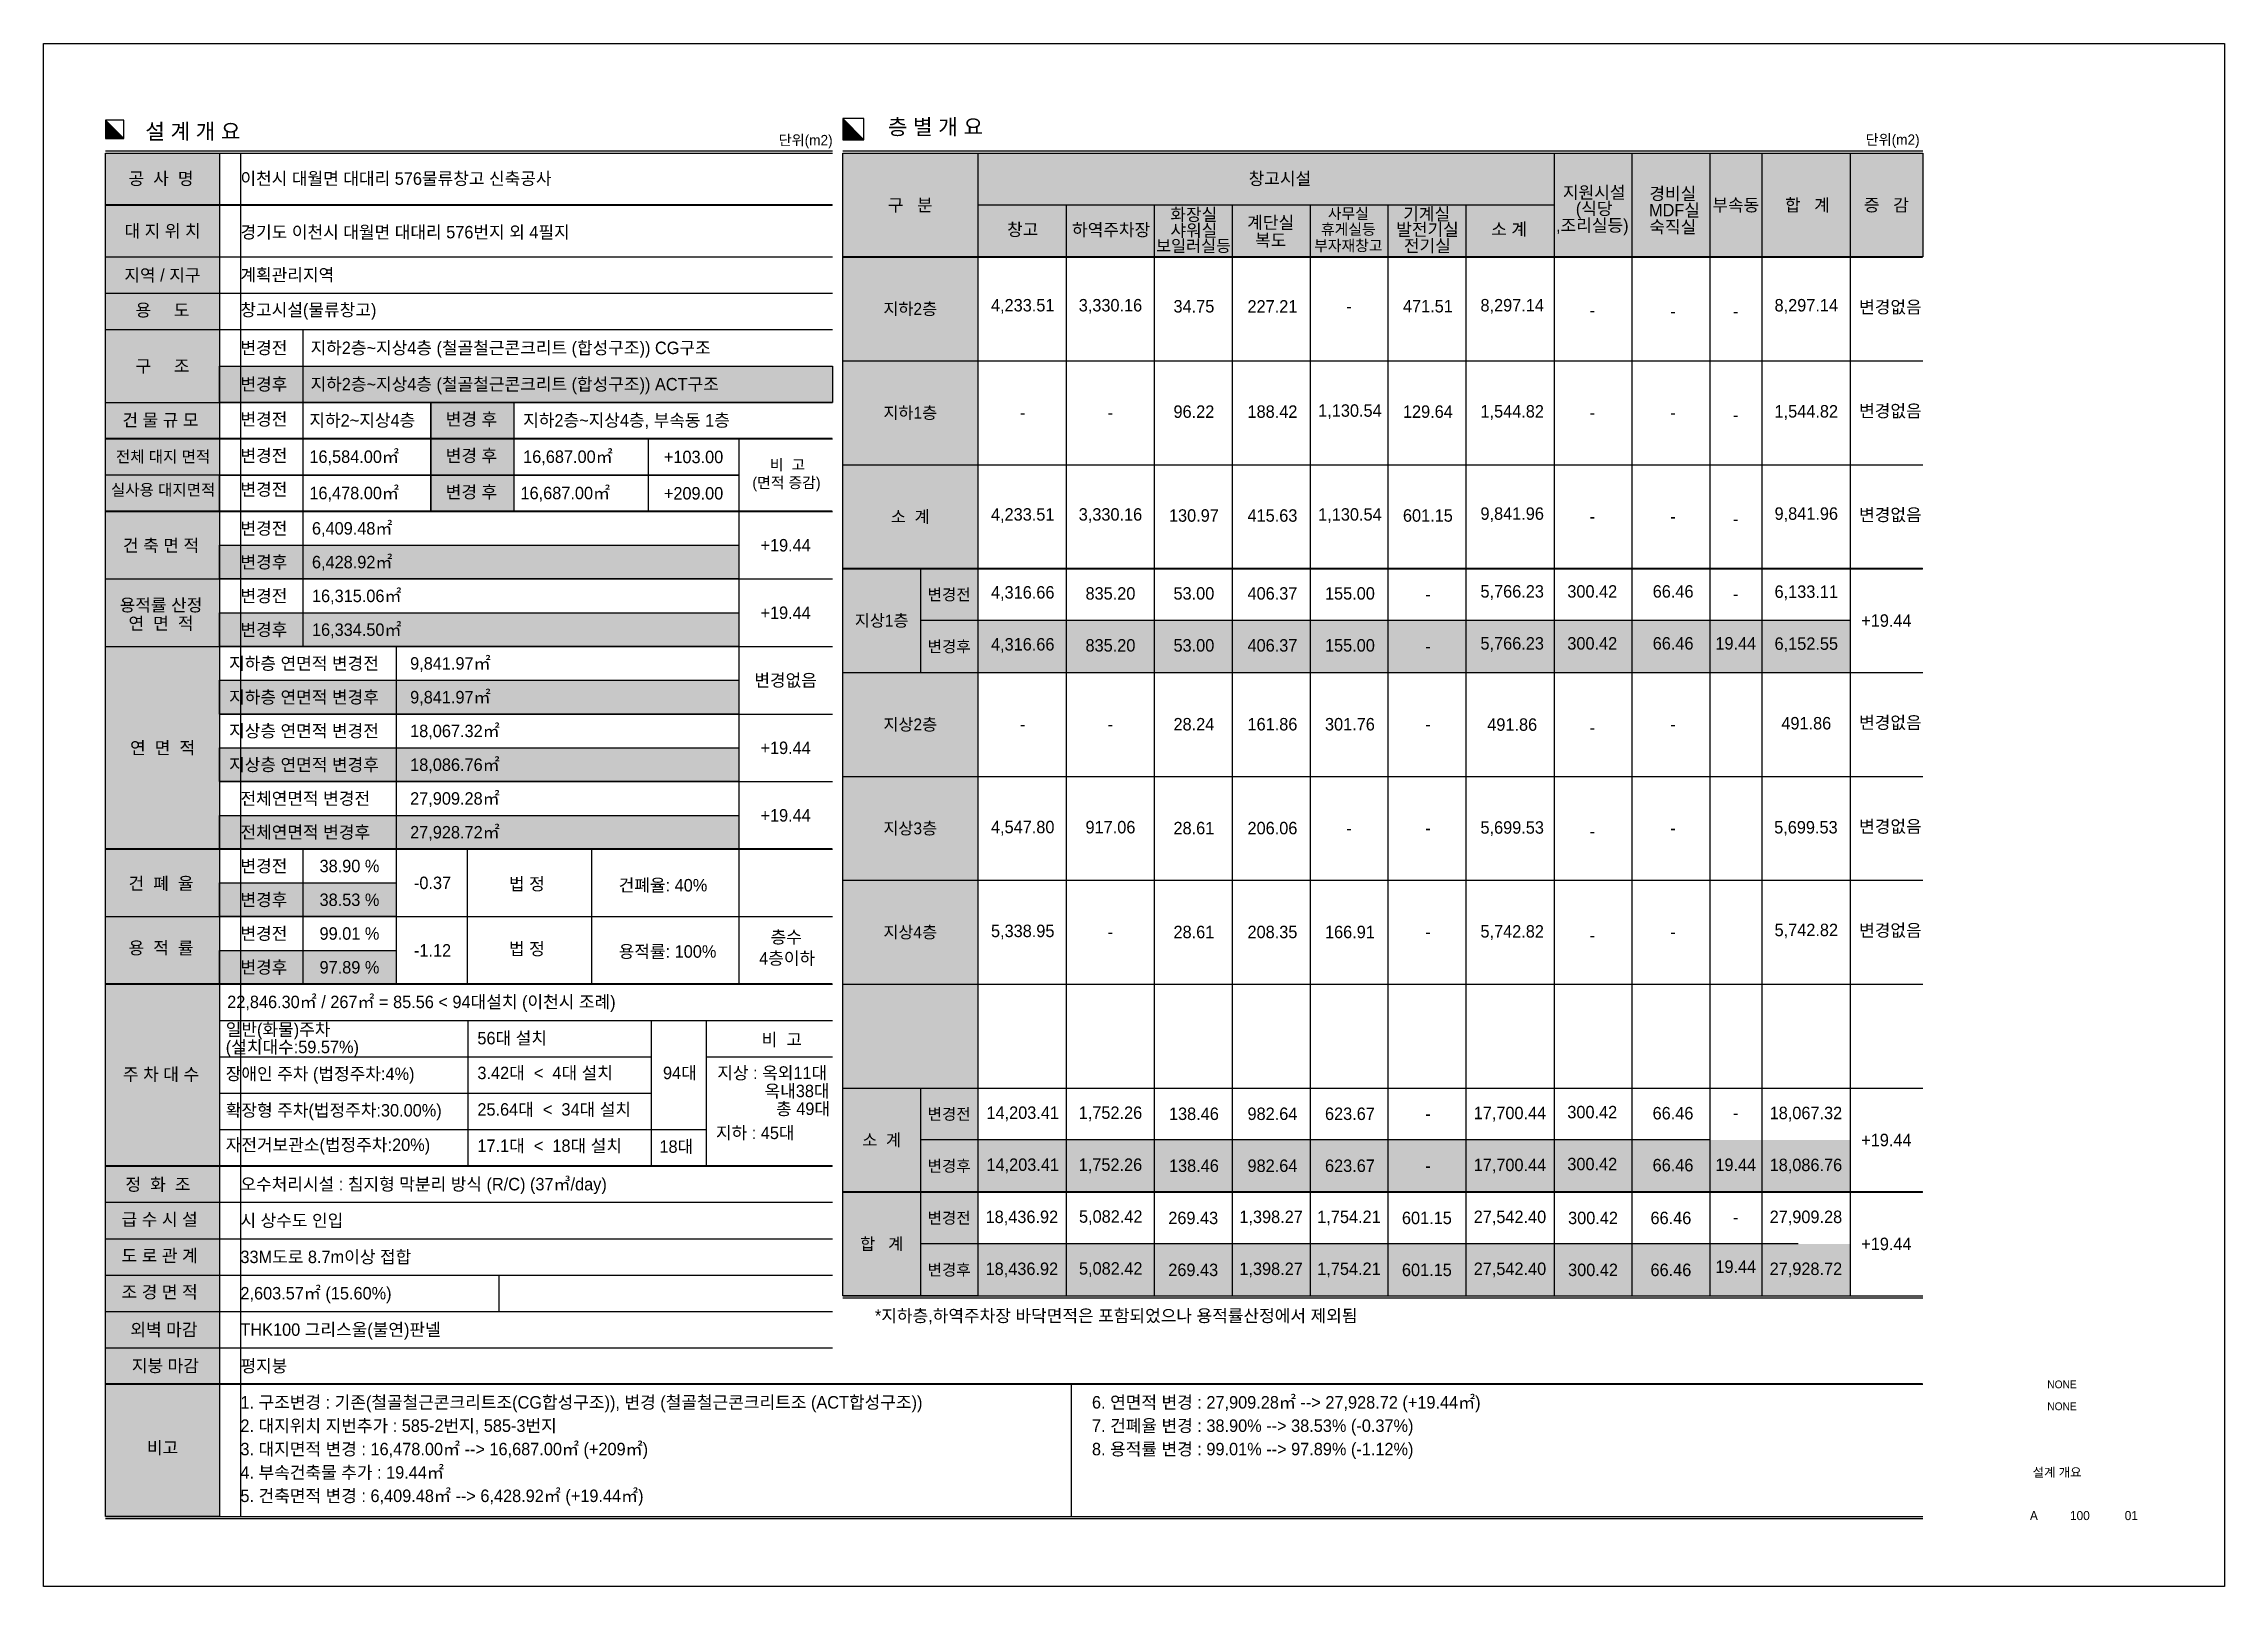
# Model space of a CAD drawing. Header units: millimetres. Extents: x 0 to 420000, y 0 to 297000.
import ezdxf
from ezdxf.enums import TextEntityAlignment as Align

# ---------------------------------------------------------------- set-up
doc = ezdxf.new("R2010")
doc.units = ezdxf.units.MM
doc.header["$LTSCALE"] = 200
doc.header["$MEASUREMENT"] = 0
doc.layers.get('0').update_dxf_attribs({"linetype": 'CONTINUOUS'})
doc.layers.get('Defpoints').update_dxf_attribs({"color": 161, "linetype": 'CONTINUOUS'})
for name, color, linetype in [('254', 254, 'CONTINUOUS'), ('A-ANNO-TEXT2', 3, 'CONTINUOUS'), ('A-ANNO-TITL', 7, 'CONTINUOUS'), ('DIM', 7, 'CONTINUOUS'), ('DWGTITLE', 2, 'CONTINUOUS'), ('TEX', 7, 'CONTINUOUS')]:
    doc.layers.add(name, color=color, linetype=linetype)
doc.styles.get("Standard").update_dxf_attribs({"font": ''})
doc.styles.get('Standard').set_extended_font_data('Dotum')

msp = doc.modelspace()

# ---------------------------------------------------------------- hatches: boundary and pattern name
h = msp.add_hatch(color=252)
h.dxf.hatch_style = 1
h.paths.add_polyline_path([(11904, 275935), (33904, 275935), (33904, 13435), (11904, 13435)])
h = msp.add_hatch(color=252)
h.dxf.hatch_style = 1
h.paths.add_polyline_path([(153904, 275935), (361904, 275935), (361904, 255935), (153904, 255935)])
h = msp.add_hatch(color=252)
h.dxf.hatch_style = 1
h.paths.add_polyline_path([(153904, 255935), (179904, 255935), (179904, 55935), (153904, 55935)])
at = {"layer": '254', "transparency": 33554687}
h = msp.add_hatch(color=256, dxfattribs=at)
h.dxf.hatch_style = 1
h.paths.add_polyline_path([(33904, 234935), (151904, 234935), (151904, 227935), (33904, 227935)])
h = msp.add_hatch(color=256, dxfattribs=at)
h.dxf.hatch_style = 1
h.paths.add_polyline_path([(74563, 227935), (90563, 227935), (90563, 206935), (74563, 206935)])
h = msp.add_hatch(color=256, dxfattribs=at)
h.dxf.hatch_style = 1
h.paths.add_polyline_path([(33904, 200435), (133904, 200435), (133904, 193935), (33904, 193935)])
h = msp.add_hatch(color=256, dxfattribs=at)
h.dxf.hatch_style = 1
h.paths.add_polyline_path([(33904, 187435), (133904, 187435), (133904, 180935), (33904, 180935)])
h = msp.add_hatch(color=256, dxfattribs=at)
h.dxf.hatch_style = 1
h.paths.add_polyline_path([(179904, 185935), (347904, 185935), (347904, 175935), (179904, 175935)])
h = msp.add_hatch(color=256, dxfattribs=at)
h.dxf.hatch_style = 1
h.paths.add_polyline_path([(33904, 174435), (133904, 174435), (133904, 167935), (33904, 167935)])
h = msp.add_hatch(color=256, dxfattribs=at)
h.dxf.hatch_style = 1
h.paths.add_polyline_path([(33904, 161435), (133904, 161435), (133904, 154935), (33904, 154935)])
h = msp.add_hatch(color=256, dxfattribs=at)
h.dxf.hatch_style = 1
h.paths.add_polyline_path([(33904, 148435), (133904, 148435), (133904, 141935), (33904, 141935)])
h = msp.add_hatch(color=256, dxfattribs=at)
h.dxf.hatch_style = 1
h.paths.add_polyline_path([(33904, 135435), (67904, 135435), (67904, 128935), (33904, 128935)])
h = msp.add_hatch(color=256, dxfattribs=at)
h.dxf.hatch_style = 1
h.paths.add_polyline_path([(33904, 122435), (67904, 122435), (67904, 115935), (33904, 115935)])
h = msp.add_hatch(color=256, dxfattribs=at)
h.dxf.hatch_style = 1
h.paths.add_polyline_path([(179904, 85935), (347904, 85935), (347904, 75935), (179904, 75935)])
h = msp.add_hatch(color=256, dxfattribs=at)
h.dxf.hatch_style = 1
h.paths.add_polyline_path([(179904, 65935), (347904, 65935), (347904, 55935), (179904, 55935)])
at = {"layer": 'DIM'}
for points in [[(11904, 282234), (11904, 278707), (15431, 278707)], [(153904, 282562), (153904, 278479), (157987, 278479)]]:
    msp.add_hatch(color=256, dxfattribs=at).paths.add_polyline_path(points)

# ---------------------------------------------------------------- linework, layer by layer
for p, q in [((33904, 275935), (37904, 275935)), ((179904, 255935), (179904, 235935)), ((49904, 241935), (49904, 227935)), ((49904, 227935), (49904, 213935)), ((74563, 227935), (74563, 213935)), ((90563, 227935), (90563, 213935)), ((49904, 220935), (49904, 206935)), ((74563, 220935), (74563, 206935)), ((90563, 220935), (90563, 206935)), ((116446, 220935), (116446, 206935)), ((33904, 213935), (133904, 213935)), ((49904, 206935), (49904, 193935)), ((33904, 200435), (133904, 200435)), ((49904, 193935), (49904, 180935)), ((33904, 187435), (133904, 187435)), ((347904, 185935), (168904, 185935)), ((337904, 185935), (168904, 185935)), ((67904, 180935), (67904, 141935)), ((33904, 174435), (133904, 174435)), ((33904, 161435), (133904, 161435)), ((33904, 148435), (133904, 148435)), ((33904, 141935), (33904, 128935)), ((49904, 141935), (49904, 128935)), ((67904, 141935), (67904, 128935)), ((33904, 135435), (67904, 135435)), ((49904, 128935), (49904, 115935)), ((67904, 128935), (67904, 115935)), ((33904, 122435), (67904, 122435)), ((320904, 85935), (168904, 85935)), ((337904, 65935), (168904, 65935)), ((87747, 52935), (87747, 59935))]:
    msp.add_line(p, q)
for points in [[(11904, 275935), (33904, 275935), (33904, 13435), (11904, 13435)], [(153904, 275935), (361904, 275935), (361904, 255935), (153904, 255935)], [(153904, 255935), (179904, 255935), (179904, 55935), (153904, 55935)], [(33904, 234935), (151904, 234935), (151904, 227935), (33904, 227935)], [(74563, 227935), (90563, 227935), (90563, 206935), (74563, 206935)], [(33904, 213935), (133904, 213935), (133904, 206935), (33904, 206935)], [(33904, 200435), (133904, 200435), (133904, 193935), (33904, 193935)], [(33904, 187435), (133904, 187435), (133904, 180935), (33904, 180935)], [(33904, 174435), (133904, 174435), (133904, 167935), (33904, 167935)], [(33904, 161435), (133904, 161435), (133904, 154935), (33904, 154935)], [(33904, 148435), (133904, 148435), (133904, 141935), (33904, 141935)], [(33904, 135435), (67904, 135435), (67904, 128935), (33904, 128935)], [(33904, 122435), (67904, 122435), (67904, 115935), (33904, 115935)]]:
    msp.add_lwpolyline(points, close=True)
at = {"layer": '254', "color": 2, "linetype": 'ByBlock', "ltscale": 1.5, "const_width": 383}
for points in [[(151904, 265935), (11904, 265935)], [(361904, 255935), (153904, 255935)], [(151904, 220935), (11904, 220935)], [(151904, 206935), (11904, 206935)], [(361904, 195935), (153904, 195935)], [(151904, 141935), (11904, 141935)], [(151904, 115935), (11904, 115935)], [(151904, 80935), (11904, 80935)], [(361904, 75935), (153904, 75935)], [(361904, 38935), (11904, 38935)]]:
    msp.add_lwpolyline(points, dxfattribs=at)
at = {"layer": 'Defpoints'}
msp.add_line((37904, 275935), (37904, 13435), dxfattribs=at)
msp.add_lwpolyline([(0, 297000), (420000, 297000), (420000, 0), (0, 0)], close=True, dxfattribs=at)
at = {"layer": 'DIM'}
for p, q in [((11904, 282234), (15431, 278707)), ((15431, 282234), (11904, 282234)), ((11904, 282234), (11904, 278707)), ((15431, 278707), (15431, 282234)), ((153904, 282562), (157987, 278479)), ((157987, 282562), (153904, 282562)), ((153904, 282562), (153904, 278479)), ((157987, 278479), (157987, 282562)), ((11904, 278707), (15431, 278707)), ((153904, 278479), (157987, 278479)), ((81727, 108935), (81727, 80935)), ((117030, 108822), (117030, 80935)), ((127590, 108822), (127590, 80935)), ((33904, 101935), (117030, 101935)), ((127590, 101935), (151904, 101935)), ((33904, 94935), (117030, 94935))]:
    msp.add_line(p, q, dxfattribs=at)
at = {"layer": 'DWGTITLE', "linetype": 'ByBlock'}
for p, q in [((11904, 276335), (151904, 276335)), ((11904, 275935), (151904, 275935)), ((33904, 275935), (33904, 13435)), ((153904, 276335), (361904, 276335)), ((153904, 275935), (361007, 275935)), ((179904, 275935), (179904, 55935)), ((305904, 275935), (305904, 55935)), ((320904, 275935), (320904, 55935)), ((330904, 275935), (330904, 55935)), ((347904, 275935), (347904, 55935)), ((11904, 255935), (151904, 255935)), ((168904, 195935), (168904, 175935)), ((168904, 95935), (168904, 55935)), ((11904, 73935), (151904, 73935)), ((11904, 66935), (151904, 66935)), ((11904, 59935), (151904, 59935)), ((153904, 55935), (361904, 55935)), ((153904, 55535), (361904, 55535)), ((11904, 52935), (151904, 52935)), ((11904, 52935), (151904, 52935)), ((22273, 45935), (151904, 45935)), ((11904, 13435), (361904, 13435)), ((11904, 13035), (361904, 13035))]:
    msp.add_line(p, q, dxfattribs=at)
at = {"layer": 'TEX'}
for p, q in [((290904, 275935), (290904, 55935)), ((11904, 265935), (151904, 265935)), ((179904, 265935), (290904, 265935)), ((196904, 265935), (196904, 55935)), ((213904, 265935), (213904, 55935)), ((228904, 265935), (228904, 55935)), ((243904, 265935), (243904, 55935)), ((258904, 265935), (258904, 55935)), ((273904, 265935), (273904, 55935)), ((153904, 255935), (361007, 255935)), ((11904, 248935), (151904, 248935)), ((11904, 241935), (151904, 241935)), ((153904, 235935), (361904, 235935)), ((33904, 234935), (151904, 234935)), ((11904, 227935), (151904, 227935)), ((11904, 220935), (151904, 220935)), ((133904, 220935), (133904, 115935)), ((153904, 215935), (361904, 215935)), ((133904, 213935), (11904, 213935)), ((11904, 206935), (151904, 206935)), ((11904, 193935), (151904, 193935)), ((153904, 195935), (361904, 195935)), ((11904, 180935), (151904, 180935)), ((153904, 175935), (361904, 175935)), ((33904, 167935), (151904, 167935)), ((153904, 155935), (361904, 155935)), ((33904, 154935), (151904, 154935)), ((11904, 141935), (151904, 141935)), ((81542, 141935), (81542, 115935)), ((105542, 141935), (105542, 115935)), ((153904, 135935), (361904, 135935)), ((11904, 128935), (151904, 128935)), ((11904, 115935), (97511, 115935)), ((11904, 115935), (151904, 115935)), ((153904, 115935), (361904, 115935)), ((33904, 108935), (151904, 108935)), ((33904, 108935), (151904, 108935)), ((153904, 95935), (361904, 95935)), ((33904, 87935), (115952, 87935)), ((33904, 87935), (127590, 87935)), ((11904, 80935), (151904, 80935)), ((153904, 75935), (361904, 75935)), ((33904, 73935), (151904, 73935)), ((11904, 66935), (151904, 66935)), ((11904, 45935), (151904, 45935)), ((11904, 38935), (361904, 38935)), ((197904, 38935), (197904, 13435))]:
    msp.add_line(p, q, dxfattribs=at)

# ---------------------------------------------------------------- texts
at = {"layer": 'A-ANNO-TEXT2'}
for s, height, p in [('공  사  명', 2400, (22612, 271030)), ('창고시설', 2400, (238095, 271017)), ('지원시설', 2400, (298624, 268353)), ('경비실', 2400, (313780, 268129)), ('구   분', 2400, (166904, 265935)), ('화장실', 2400, (221527, 264096)), ('사무실', 2100, (251281, 264292)), ('기계실', 2400, (266371, 264205)), ('(식당', 2400, (298624, 265248)), ('MDF실', 2400, (314086, 264945)), ('부속동', 2400, (325904, 265935)), ('합   계', 2400, (339696, 265935)), ('증   감', 2400, (354904, 265935)), ('대 지 위 치', 2400, (22904, 260935)), ('창고', 2400, (188575, 261211)), ('하역주차장', 2400, (205597, 261159)), ('샤워실', 2400, (221527, 261054)), ('계단실', 2400, (236326, 262560)), ('복도', 2400, (236326, 259152)), ('휴게실등', 2100, (251281, 261257)), ('발전기실', 2400, (266520, 261208)), ('소 계', 2400, (282240, 261263)), (',조리실등)', 2400, (298271, 262023)), ('숙직실', 2400, (313780, 261720)), ('보일러실등', 2300, (221467, 258068)), ('부자재창고', 2100, (251281, 258121)), ('전기실', 2400, (266499, 258090)), ('지역 / 지구', 2400, (22880, 252424)), ('용     도', 2400, (22880, 245702)), ('지하2층', 2300, (166904, 245935)), ('구     조', 2400, (22904, 234935)), ('지하1층', 2300, (166904, 225935)), ('건 물 규 모', 2400, (22499, 224543)), ('전체 대지 면적', 2200, (23001, 217501)), ('실사용 대지면적', 2200, (23025, 211110)), ('소  계', 2300, (166904, 205935)), ('건 축 면 적', 2400, (22612, 200399)), ('용적률 산정', 2400, (22612, 188920)), ('변경전', 2200, (174404, 190935)), ('연  면  적', 2400, (22612, 185400)), ('지상1층', 2300, (161404, 185935)), ('변경후', 2200, (174404, 180935)), ('지상2층', 2300, (166904, 165935)), ('연  면  적', 2400, (22904, 161435)), ('지상3층', 2300, (166904, 145935)), ('건  폐  율', 2400, (22612, 135333)), ('지상4층', 2300, (166904, 125935)), ('용  적  률', 2400, (22612, 122915)), ('주 차 대 수', 2400, (22612, 98582)), ('변경전', 2200, (174404, 90935)), ('소  계', 2300, (161404, 85935)), ('변경후', 2200, (174404, 80935)), ('변경전', 2200, (174404, 70935)), ('합   계', 2300, (161404, 65935)), ('변경후', 2200, (174404, 60935))]:
    msp.add_text(s, height=height, dxfattribs=at).set_placement(p, align=Align.MIDDLE_CENTER)
for s, p in [('정  화  조', (15761, 76184)), ('급 수 시 설', (15008, 69438)), ('도 로 관 계', (15008, 62472)), ('조 경 면 적', (15008, 55472)), ('외벽 마감', (16718, 48228)), ('지붕 마감', (16987, 41276))]:
    msp.add_text(s, height=2400, dxfattribs=at).set_placement(p)
msp.add_text('비고', height=2400, dxfattribs=at).set_placement((22904, 25499), align=Align.CENTER)
at = {"layer": 'A-ANNO-TITL'}
for s, height, p in [('NONE', 1500, (388726, 38889)), ('NONE', 1500, (388726, 38889)), ('NONE', 1500, (388726, 34667)), ('NONE', 1500, (388726, 34667)), ('설계 개요', 1750, (387784, 21986)), ('설계 개요', 1750, (387784, 21986)), ('A', 1750, (383313, 13635)), ('A', 1750, (383313, 13635)), ('100', 1750, (392168, 13635)), ('100', 1750, (392168, 13635)), ('01', 1750, (402079, 13635)), ('01', 1750, (402079, 13635))]:
    msp.add_text(s, height=height, dxfattribs=at).set_placement(p, align=Align.MIDDLE)
at = {"layer": 'TEX'}
for s, height, p in [('설 계 개 요', 3000, (28750, 278607)), ('층 별 개 요', 3000, (171751, 279488)), ('단위(m2)', 2000, (146757, 277424)), ('단위(m2)', 2000, (356100, 277519)), ('94대', 2400, (122541, 97649)), ('지상 : 옥외11대', 2400, (140329, 97649)), ('옥내38대', 2400, (145107, 94169)), ('총 49대', 2400, (146261, 90752)), ('지하 : 45대', 2400, (137057, 86110)), ('18대', 2400, (121858, 83465)), ('*지하층,하역주차장 바닥면적은 포함되었으나 용적률산정에서 제외됨', 2400, (206572, 50908))]:
    msp.add_text(s, height=height, dxfattribs=at).set_placement(p, align=Align.CENTER)
for s, height, p in [('이천시 대월면 대대리 576물류창고 신축공사', 2400, (37904, 271030)), ('경기도 이천시 대월면 대대리 576번지 외 4필지', 2400, (37904, 260711)), ('계획관리지역', 2400, (37904, 252474)), ('창고시설(물류창고)', 2400, (37904, 245752)), ('변경전', 2400, (37904, 238435)), ('지하2층~지상4층 (철골철근콘크리트 (합성구조)) CG구조', 2400, (51404, 238435)), ('변경후', 2400, (37904, 231435)), ('변경전', 2400, (37904, 224685)), ('지하2~지상4층', 2400, (51189, 224482)), ('변경 후', 2400, (77447, 224685)), ('변경전', 2400, (37904, 217685)), ('16,584.00㎡', 2400, (51189, 217482)), ('변경 후', 2400, (77447, 217685)), ('변경전', 2400, (37904, 211185)), ('16,478.00㎡', 2400, (51189, 210482)), ('변경 후', 2400, (77447, 210685)), ('(면적 증감)', 2100, (136502, 212487)), ('변경전', 2400, (37904, 203685)), ('6,409.48㎡', 2400, (51680, 203685)), ('변경후', 2400, (37904, 197185)), ('변경전', 2400, (37904, 190685)), ('16,315.06㎡', 2400, (51680, 190685)), ('변경후', 2400, (37904, 184185)), ('지하층 연면적 변경전', 2400, (35724, 177685)), ('9,841.97㎡', 2400, (70591, 177685)), ('지하층 연면적 변경후', 2400, (35724, 171185)), ('9,841.97㎡', 2400, (70591, 171185)), ('지상층 연면적 변경전', 2400, (35724, 164685)), ('18,067.32㎡', 2400, (70591, 164685)), ('지상층 연면적 변경후', 2400, (35724, 158185)), ('전체연면적 변경전', 2400, (37904, 151685)), ('27,909.28㎡', 2400, (70591, 151685)), ('전체연면적 변경후', 2400, (37904, 145185)), ('변경전', 2400, (37904, 138685)), ('건폐율: 40%%%', 2400, (110756, 134983)), ('변경후', 2400, (37904, 132185)), ('변경전', 2400, (37904, 125685)), ('층수', 2400, (140009, 125000)), ('용적률: 100%%%', 2400, (110756, 122224)), ('4층이하', 2400, (137806, 120911)), ('변경후', 2400, (37904, 119185)), ('22,846.30㎡ / 267㎡ = 85.56 < 94대설치 (이천시 조례)', 2400, (35358, 112519)), ('오수처리시설 : 침지형 막분리 방식 (R/C) (37㎥/day)', 2400, (37904, 77435)), ('시 상수도 인입', 2400, (37904, 70435)), ('33M도로 8.7m이상 접합', 2400, (37904, 63435)), ('2,603.57㎡ (15.60%%%)', 2400, (37904, 56435)), ('THK100 그리스울(불연)판넬', 2400, (37904, 49435)), ('평지붕', 2400, (37904, 42435)), ('1. 구조변경 : 기존(철골철근콘크리트조(CG합성구조)), 변경 (철골철근콘크리트조 (ACT합성구조))', 2400, (37904, 35435)), ('6. 연면적 변경 : 27,909.28㎡ --> 27,928.72 (+19.44㎡)', 2400, (201904, 35435)), ('2. 대지위치 지번추가 : 585-2번지, 585-3번지', 2400, (37904, 30935)), ('7. 건폐율 변경 : 38.90%%% --> 38.53%%% (-0.37%%%)', 2400, (201904, 30935)), ('3. 대지면적 변경 : 16,478.00㎡ --> 16,687.00㎡ (+209㎡)', 2400, (37904, 26435)), ('8. 용적률 변경 : 99.01%%% --> 97.89%%% (-1.12%%%)', 2400, (201904, 26435)), ('4. 부속건축물 추가 : 19.44㎡', 2400, (37904, 21935)), ('5. 건축면적 변경 : 6,409.48㎡ --> 6,428.92㎡ (+19.44㎡)', 2400, (37904, 17435))]:
    msp.add_text(s, height=height, dxfattribs=at).set_placement(p, align=Align.MIDDLE_LEFT)
for s, p in [('4,233.51', (188567, 246435)), ('3,330.16', (205465, 246435)), ('8,297.14', (282838, 246435)), ('8,297.14', (339478, 246435)), ('변경없음', (355671, 246331)), ('34.75', (221537, 246435)), ('227.21', (236664, 246435)), ('471.51', (266598, 246435)), ('96.22', (221537, 226160)), ('188.42', (236664, 226160)), ('1,130.54', (251585, 226160)), ('129.64', (266598, 226160)), ('1,544.82', (282838, 226013)), ('1,544.82', (339478, 226013)), ('변경없음', (355671, 226331)), ('4,233.51', (188567, 206160)), ('3,330.16', (205465, 206160)), ('130.97', (221537, 206160)), ('415.63', (236664, 206160)), ('1,130.54', (251585, 206160)), ('601.15', (266598, 206160)), ('9,841.96', (282838, 206322)), ('9,841.96', (339478, 206322)), ('변경없음', (355671, 206331)), ('4,316.66', (188567, 191160)), ('835.20', (205465, 191160)), ('53.00', (221537, 191160)), ('406.37', (236664, 191160)), ('155.00', (251585, 191160)), ('5,766.23', (282838, 191346)), ('300.42', (298259, 191544)), ('66.46', (313833, 191544)), ('6,133.11', (339478, 191293)), ('+19.44', (354904, 185935)), ('4,316.66', (188567, 181160)), ('835.20', (205465, 181160)), ('53.00', (221537, 181160)), ('406.37', (236664, 181160)), ('155.00', (251585, 181160)), ('5,766.23', (282838, 181346)), ('300.42', (298259, 181544)), ('66.46', (313833, 181544)), ('28.24', (221537, 165981)), ('161.86', (236664, 165981)), ('301.76', (251585, 165981)), ('491.86', (282838, 165914)), ('491.86', (339478, 166170)), ('변경없음', (355671, 166331)), ('4,547.80', (188567, 145983)), ('917.06', (205465, 146160)), ('28.61', (221537, 145981)), ('206.06', (236664, 145981)), ('5,699.53', (282838, 145896)), ('5,699.53', (339404, 145935)), ('변경없음', (355671, 146331)), ('5,338.95', (188567, 125983)), ('28.61', (221537, 125981)), ('208.35', (236664, 125981)), ('166.91', (251585, 125981)), ('5,742.82', (282838, 125896)), ('5,742.82', (339478, 126170)), ('변경없음', (355671, 126331)), ('14,203.41', (188567, 90983)), ('1,752.26', (205465, 90983)), ('300.42', (298259, 91303)), ('138.46', (221537, 90983)), ('982.64', (236664, 90983)), ('623.67', (251585, 90983)), ('17,700.44', (282404, 90935)), ('66.46', (313809, 91094)), ('18,067.32', (339404, 90935)), ('14,203.41', (188567, 80983)), ('1,752.26', (205465, 80983)), ('138.46', (221537, 80983)), ('982.64', (236664, 80983)), ('623.67', (251585, 80983)), ('17,700.44', (282404, 80935)), ('300.42', (298259, 81303)), ('66.46', (313809, 81094)), ('18,436.92', (188404, 70935)), ('5,082.42', (205518, 71002)), ('269.43', (221404, 70935)), ('1,398.27', (236404, 70935)), ('1,754.21', (251404, 70935)), ('601.15', (266404, 70935)), ('27,542.40', (282404, 70935)), ('300.42', (298404, 70935)), ('66.46', (313404, 70935)), ('27,909.28', (339404, 70935)), ('18,436.92', (188404, 60935)), ('5,082.42', (205518, 61002)), ('269.43', (221404, 60935)), ('1,398.27', (236404, 60935)), ('1,754.21', (251404, 60935)), ('601.15', (266404, 60935)), ('27,542.40', (282404, 60935)), ('300.42', (298404, 60935)), ('66.46', (313404, 60935))]:
    msp.add_text(s, height=2400, dxfattribs=at).set_placement(p, align=Align.MIDDLE)
for s, height, p in [('-', 2400, (251404, 246435)), ('-', 2400, (298259, 245680)), ('-', 2400, (313809, 245502)), ('-', 2400, (325897, 245502)), ('-', 2400, (188567, 225983)), ('-', 2400, (205465, 225983)), ('-', 2400, (298259, 225983)), ('-', 2400, (313809, 225983)), ('-', 2400, (325897, 225502)), ('비  고', 2100, (143278, 215941)), ('-', 2400, (298259, 205983)), ('-', 2400, (313809, 205983)), ('+19.44', 2400, (142904, 200435)), ('-', 2400, (325897, 205502)), ('-', 2400, (266598, 190983)), ('-', 2400, (325897, 191039)), ('+19.44', 2400, (142904, 187435)), ('-', 2400, (266598, 180983)), ('변경없음', 2400, (142904, 174435)), ('-', 2400, (188567, 165983)), ('-', 2400, (205465, 165983)), ('-', 2400, (266598, 165983)), ('-', 2400, (298259, 165349)), ('-', 2400, (313809, 165983)), ('+19.44', 2400, (142904, 161435)), ('+19.44', 2400, (142904, 148435)), ('-', 2400, (251404, 145935)), ('-', 2400, (266598, 145983)), ('-', 2400, (298259, 145349)), ('-', 2400, (313809, 145983)), ('38.90 %%%', 2400, (58904, 138685)), ('-0.37', 2400, (74904, 135435)), ('법 정', 2400, (93074, 135230)), ('99.01 %%%', 2400, (58904, 125685)), ('-1.12', 2400, (74904, 122435)), ('법 정', 2400, (93074, 122739)), ('-', 2400, (205465, 125983)), ('-', 2400, (266598, 125983)), ('-', 2400, (298259, 125349)), ('-', 2400, (313809, 125983)), ('비  고', 2400, (142169, 105260)), ('-', 2400, (266598, 90983)), ('-', 2400, (325897, 91166)), ('-', 2400, (266598, 80983)), ('-', 2400, (325897, 71039))]:
    msp.add_text(s, height=height, dxfattribs=at).set_placement(p, align=Align.MIDDLE_CENTER)
at = {"layer": 'TEX', "color": 1}
for s, p in [('지하2층~지상4층 (철골철근콘크리트 (합성구조)) ACT구조', (51404, 231435)), ('지하2층~지상4층, 부속동 1층', (92355, 224482)), ('16,687.00㎡', (92355, 217482)), ('16,687.00㎡', (91848, 210482)), ('6,428.92㎡', (51680, 197185)), ('16,334.50㎡', (51680, 184185)), ('18,086.76㎡', (70591, 158185)), ('27,928.72㎡', (70591, 145185))]:
    msp.add_text(s, height=2400, dxfattribs=at).set_placement(p, align=Align.MIDDLE_LEFT)
for s, p in [('+103.00', (125175, 217435)), ('+209.00', (125175, 210435)), ('6,152.55', (339478, 181293)), ('+19.44', (354904, 85935)), ('18,086.76', (339404, 80935)), ('+19.44', (354904, 65935)), ('27,928.72', (339404, 60935))]:
    msp.add_text(s, height=2400, dxfattribs=at).set_placement(p, align=Align.MIDDLE)
for s, p in [('19.44', (325897, 181546)), ('38.53 %%%', (58904, 132185)), ('97.89 %%%', (58904, 119185)), ('19.44', (325897, 81166)), ('19.44', (325897, 61546))]:
    msp.add_text(s, height=2400, dxfattribs=at).set_placement(p, align=Align.MIDDLE_CENTER)
at = {"layer": 'TEX'}
for s, p in [('(설치대수:59.57%%%)', (35075, 102645)), ('일반(화물)주차', (35075, 106007)), ('56대 설치', (83543, 104345)), ('장애인 주차 (법정주차:4%%%)', (35075, 97485)), ('3.42대  <  4대 설치', (83543, 97649)), ('확장형 주차(법정주차:30.00%%%)', (35075, 90456)), ('25.64대  <  34대 설치', (83543, 90620)), ('자전거보관소(법정주차:20%%%)', (35075, 83814)), ('17.1대  <  18대 설치', (83543, 83632))]:
    msp.add_text(s, height=2400, dxfattribs=at).set_placement(p)

doc.saveas('drawing.dxf')
